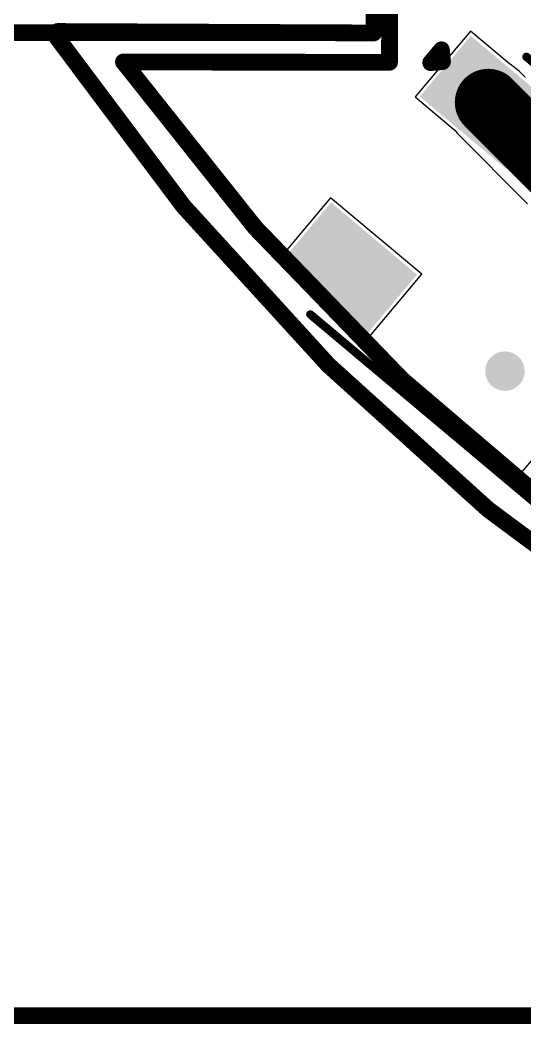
# Model space of a CAD drawing. Header units: millimetres. Extents: x -0.86 to 3.12, y -2.15 to 0.92.
# Drawn here: x -0.032 to 0.27, y -2.104 to -1.505 of the extents above; entities that cross this region are included whole.
import ezdxf

# ---------------------------------------------------------------- set-up
doc = ezdxf.new("R2010")
doc.units = ezdxf.units.MM
doc.header["$MEASUREMENT"] = 0
for name, color, linetype in [('BottomLayer', 5, 'Continuous'), ('Mechanical1', 6, 'Continuous'), ('Mechanical2', 216, 'Continuous'), ('TopLayer', 1, 'Continuous'), ('TopOverlay', 2, 'Continuous'), ('TopPaste', 8, 'Continuous'), ('TopSolder', 216, 'Continuous'), ('ViaHoleLayer', 16, 'Continuous')]:
    doc.layers.add(name, color=color, linetype=linetype)

# ---------------------------------------------------------------- blocks, each defined once
blk = doc.blocks.new('WS2812B_XF02_W_14')
at = {"layer": 'TopLayer'}
for points in [[(-0.12795, 0.08465), (-0.0689, 0.08465), (-0.0689, 0.04528), (-0.12795, 0.04528)], [(0.12795, 0.04528), (0.0689, 0.04528), (0.0689, 0.08465), (0.12795, 0.08465)], [(-0.12795, -0.04528), (-0.0689, -0.04528), (-0.0689, -0.08465), (-0.12795, -0.08465)], [(0.0689, -0.04528), (0.12795, -0.04528), (0.12795, -0.08465), (0.0689, -0.08465)]]:
    blk.add_hatch(color=1, dxfattribs=at).paths.add_polyline_path(points)
at = {"layer": 'TopPaste'}
for points in [[(-0.12795, 0.08465), (-0.0689, 0.08465), (-0.0689, 0.04528), (-0.12795, 0.04528)], [(0.12795, 0.04528), (0.0689, 0.04528), (0.0689, 0.08465), (0.12795, 0.08465)], [(-0.12795, -0.04528), (-0.0689, -0.04528), (-0.0689, -0.08465), (-0.12795, -0.08465)], [(0.0689, -0.04528), (0.12795, -0.04528), (0.12795, -0.08465), (0.0689, -0.08465)]]:
    blk.add_hatch(color=8, dxfattribs=at).paths.add_polyline_path(points)
at = {"layer": 'TopSolder'}
for points in [[(-0.13195, 0.08865), (-0.0649, 0.08865), (-0.0649, 0.04128), (-0.13195, 0.04128)], [(0.13195, 0.04128), (0.0649, 0.04128), (0.0649, 0.08865), (0.13195, 0.08865)], [(-0.13195, -0.04128), (-0.0649, -0.04128), (-0.0649, -0.08865), (-0.13195, -0.08865)], [(0.0649, -0.04128), (0.13195, -0.04128), (0.13195, -0.08865), (0.0649, -0.08865)]]:
    blk.add_hatch(color=216, dxfattribs=at).paths.add_polyline_path(points)
at = {"layer": 'TopOverlay'}
for points, const_width in [([(-0.09843, 0.10043), (0.09842, 0.10043)], 0.005), ([(-0.14, 0.071), (-0.135, 0.066)], 0.01), ([(-0.14, 0.061), (-0.14, 0.071)], 0.01), ([(-0.14, 0.061), (-0.135, 0.066)], 0.01), ([(-0.09843, -0.10043), (0.09842, -0.10043)], 0.005)]:
    blk.add_lwpolyline(points, dxfattribs=dict(at, const_width=const_width))
for points, const_width in [([(-0.09968, 0.10043, 1), (-0.09718, 0.10043, 1)], 0.0025), ([(0.09717, 0.10043, 1), (0.09967, 0.10043, 1)], 0.0025), ([(-0.1425, 0.071, 1), (-0.1375, 0.071, 1)], 0.005), ([(-0.1425, 0.071, 1), (-0.1375, 0.071, 1)], 0.005), ([(-0.1425, 0.061, 1), (-0.1375, 0.061, 1)], 0.005), ([(-0.1425, 0.061, 1), (-0.1375, 0.061, 1)], 0.005), ([(-0.1375, 0.066, 1), (-0.1325, 0.066, 1)], 0.005), ([(-0.1375, 0.066, 1), (-0.1325, 0.066, 1)], 0.005), ([(-0.09968, -0.10043, 1), (-0.09718, -0.10043, 1)], 0.0025), ([(0.09717, -0.10043, 1), (0.09967, -0.10043, 1)], 0.0025)]:
    blk.add_lwpolyline(points, format="xyb", close=True, dxfattribs=dict(at, const_width=const_width))

msp = doc.modelspace()

# ---------------------------------------------------------------- hatches: boundary and pattern name
at = {"layer": 'BottomLayer'}
h = msp.add_hatch(color=5, dxfattribs=at)
edge = h.paths.add_edge_path()
edge.add_arc((0.2576, -1.71461), 0.01181, 0, 360)
at = {"layer": 'TopLayer'}
h = msp.add_hatch(color=1, dxfattribs=at)
edge = h.paths.add_edge_path()
edge.add_arc((0.2576, -1.71461), 0.01181, 0, 360)
at = {"layer": 'ViaHoleLayer'}
h = msp.add_hatch(color=16, dxfattribs=at)
edge = h.paths.add_edge_path()
edge.add_arc((0.2576, -1.71461), 0.00591, 0, 360)

# ---------------------------------------------------------------- linework, layer by layer
at = {"layer": 'BottomLayer'}
for p, q in [((0.18863, -1.53012), (0.19034, 0.0156)), ((0.03285, -1.53435), (0.03513, -1.5299)), ((0.05052, -1.55892), (0.03285, -1.53435)), ((0.03513, -1.5299), (0.18863, -1.53012)), ((0.0954, -1.61461), (0.05052, -1.55892)), ((0.14324, -1.66776), (0.0954, -1.61461)), ((0.19392, -1.71823), (0.14324, -1.66776)), ((0.24727, -1.76586), (0.19392, -1.71823)), ((0.30314, -1.8105), (0.24727, -1.76586))]:
    msp.add_line(p, q, dxfattribs=at)
at = {"layer": 'Mechanical1', "const_width": 0.01}
msp.add_lwpolyline([(0.04081, 0.0156, -3.064051), (0.02964, -1.5299)], format="xyb", dxfattribs=at)
for points in [[(0.18863, -1.53012), (0.19034, 0.0156)], [(-0.51672, -1.51239), (0.16433, -1.51239)], [(0.02964, -1.52999), (0.18863, -1.53012)], [(-0.83972, -2.09949), (1.0784, -2.09949)]]:
    msp.add_lwpolyline(points, dxfattribs=at)
at = {"layer": 'Mechanical1', "const_width": 0.005}
for points in [[(0.16183, -1.51239, 1), (0.16683, -1.51239, 1)], [(0.02714, -1.5299, 1), (0.03214, -1.5299, 1)], [(0.02714, -1.52999, 1), (0.03214, -1.52999, 1)], [(0.18613, -1.53012, 1), (0.19113, -1.53012, 1)], [(0.18613, -1.53012, 1), (0.19113, -1.53012, 1)]]:
    msp.add_lwpolyline(points, format="xyb", close=True, dxfattribs=at)
at = {"layer": 'Mechanical2', "const_width": 0.01}
msp.add_lwpolyline([(1.99867, 0.21567, -1.122171), (-0.01159, -1.51329)], format="xyb", dxfattribs=at)
for points in [[(0.17917, 0.00065), (0.17933, -1.51239)], [(0.17929, -1.1147), (0.17933, -1.51239)], [(-0.00967, -1.51174), (0.17913, -1.51262)], [(0.17913, -1.51262), (0.17913, -1.51238)], [(0.17913, -1.51238), (0.17933, -1.51239)]]:
    msp.add_lwpolyline(points, dxfattribs=at)
at = {"layer": 'Mechanical2', "const_width": 0.005}
for points in [[(-0.01409, -1.51329, 1), (-0.00909, -1.51329, 1)], [(-0.01217, -1.51174, 1), (-0.00717, -1.51174, 1)], [(0.17663, -1.51238, 1), (0.18163, -1.51238, 1)], [(0.17663, -1.51238, 1), (0.18163, -1.51238, 1)], [(0.17663, -1.51262, 1), (0.18163, -1.51262, 1)], [(0.17663, -1.51262, 1), (0.18163, -1.51262, 1)], [(0.17683, -1.51239, 1), (0.18183, -1.51239, 1)], [(0.17683, -1.51239, 1), (0.18183, -1.51239, 1)], [(0.17683, -1.51239, 1), (0.18183, -1.51239, 1)]]:
    msp.add_lwpolyline(points, format="xyb", close=True, dxfattribs=at)
at = {"layer": 'TopLayer'}
for p, q in [((0.18863, -1.53012), (0.19034, 0.0156)), ((0.23693, -1.5115), (0.20391, -1.55086)), ((0.26032, -1.53113), (0.23693, -1.5115)), ((0.03285, -1.53435), (0.03513, -1.5299)), ((0.05052, -1.55892), (0.03285, -1.53435)), ((0.03513, -1.5299), (0.18863, -1.53012)), ((0.26075, -1.53131), (0.26032, -1.53113)), ((0.26618, -1.53547), (0.26075, -1.53131)), ((0.26975, -1.53904), (0.26618, -1.53547)), ((0.20391, -1.55086), (0.22786, -1.57095)), ((0.0954, -1.61461), (0.05052, -1.55892)), ((0.22786, -1.57095), (0.22909, -1.57256)), ((0.22909, -1.57256), (0.27112, -1.61459)), ((0.15342, -1.61103), (0.12632, -1.64332)), ((0.20785, -1.6567), (0.15342, -1.61103)), ((0.12132, -1.64341), (0.0954, -1.61461)), ((0.12632, -1.64332), (0.12132, -1.64341)), ((0.17483, -1.69606), (0.20785, -1.6567)), ((0.17331, -1.69771), (0.17483, -1.69606)), ((0.17483, -1.69606), (0.17483, -1.69606)), ((0.19392, -1.71823), (0.17331, -1.69771)), ((0.24727, -1.76586), (0.19392, -1.71823)), ((0.27982, -1.76041), (0.26556, -1.77741)), ((0.26092, -1.77677), (0.24727, -1.76586)), ((0.26556, -1.77741), (0.26092, -1.77677))]:
    msp.add_line(p, q, dxfattribs=at)
at = {"layer": 'TopLayer', "const_width": 0.04}
msp.add_lwpolyline([(0.24764, -1.55402), (0.28967, -1.59605)], dxfattribs=at)
at = {"layer": 'TopLayer', "const_width": 0.02}
msp.add_lwpolyline([(0.23764, -1.55402, 1), (0.25764, -1.55402, 1)], format="xyb", close=True, dxfattribs=at)

# ---------------------------------------------------------------- block references
at = {"rotation": 320}
msp.add_blockref('WS2812B_XF02_W_14', (0.28128, -1.66705), dxfattribs=at)

doc.saveas('drawing.dxf')
